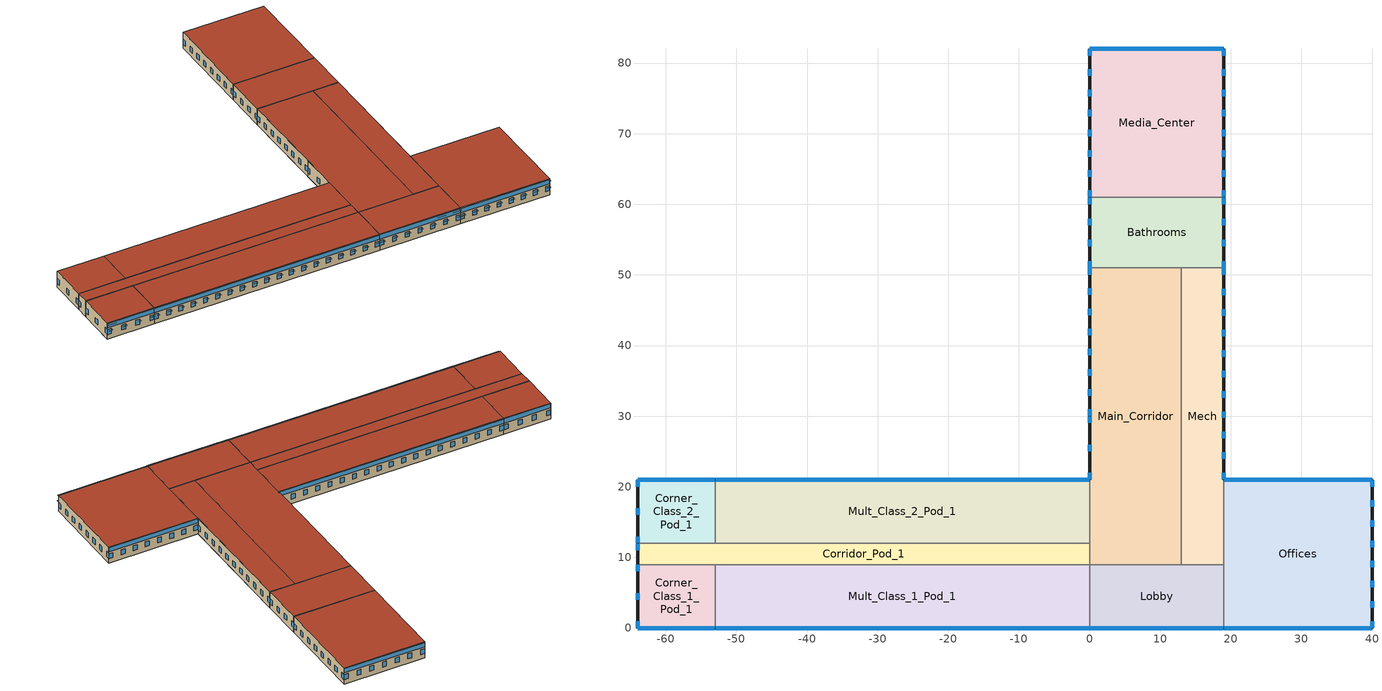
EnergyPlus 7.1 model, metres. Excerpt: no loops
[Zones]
Corner_Class_1_Pod_1
 floor ground (ASHRAE 90.1-1999_Table B-2_Unheated_Ext-slab): -64,9 -53,9 -53,0 -64,0 z0
 wall outside (Steel-Framed_R-13_Ext-wall): -64,9 -64,0 -53,0 z0:4
 wall to Mult_Class_1_Pod_1 (Standard_Int-Wall): -53,0 -53,9 z0:4
 wall to Corridor_Pod_1 (Standard_Int-Wall): -53,9 -64,9 z0:4
 window (std_window_UValue_3.237_SHGC_0.390_VT_0.495): -63.95,0 -63.04,0 / -60.62,0 -59.71,0 / -57.29,0 -56.38,0 / -53.96,0 -53.05,0 z1.1:2.32
 window (daylight_window_UValue_3.237_SHGC_0.390_VT_0.495): -63.95,0 -53.05,0 z2.79:3.8
 window (std_window_UValue_3.237_SHGC_0.390_VT_0.495_west): -64,8.95 -64,8.04 / -64,4.96 -64,4.04 / -64,0.96 -64,0.05 z1.1:2.32
 roof outside (IEAD_R-15 ci_Roof): -64,0 -53,0 -53,9 -64,9 z4
Mult_Class_1_Pod_1
 floor ground (ASHRAE 90.1-1999_Table B-2_Unheated_Ext-slab): -53,9 0,9 0,0 -53,0 z0
 wall outside (Steel-Framed_R-13_Ext-wall): -53,0 0,0 z0:4
 wall to Lobby (Standard_Int-Wall): 0,0 0,9 z0:4
 wall to Corridor_Pod_1 (Standard_Int-Wall): 0,9 -53,9 z0:4
 window (std_window_UValue_3.237_SHGC_0.390_VT_0.495): -52.95,0 -52.04,0 / -50.06,0 -49.15,0 / -47.17,0 -46.26,0 / -44.29,0 -43.37,0 / -41.4,0 -40.48,0 / -38.51,0 -37.6,0 / -35.62,0 -34.71,0 / -32.73,0 -31.82,0 / -29.85,0 -28.93,0 / -26.96,0 -26.04,0 / -24.07,0 -23.15,0 / -21.18,0 -20.27,0 / -18.29,0 -17.38,0 / -15.4,0 -14.49,0 / -12.52,0 -11.6,0 / -9.63,0 -8.71,0 / -6.74,0 -5.83,0 / -3.85,0 -2.94,0 / -0.96,0 -0.05,0 z1.1:2.32
 window (daylight_window_UValue_3.237_SHGC_0.390_VT_0.495): -52.95,0 -0.05,0 z2.8:3.8
 roof outside (IEAD_R-15 ci_Roof): -53,0 0,0 0,9 -53,9 z4
Corridor_Pod_1
 floor ground (ASHRAE 90.1-1999_Table B-2_Unheated_Ext-slab): -64,12 0,12 0,9 -64,9 z0
 wall outside (Steel-Framed_R-13_Ext-wall): -64,12 -64,9 z0:4
 wall to Main_Corridor (Standard_Int-Wall): 0,9 0,12 z0:4
 wall to Mult_Class_2_Pod_1 (Standard_Int-Wall): 0,12 -53,12 z0:4
 wall to Corner_Class_2_Pod_1 (Standard_Int-Wall): -53,12 -64,12 z0:4
 window (std_window_UValue_3.237_SHGC_0.390_VT_0.495_west): -64,11.95 -64,11.04 z1.1:2.32
 roof outside (IEAD_R-15 ci_Roof): -64,9 0,9 0,12 -64,12 z4
Corner_Class_2_Pod_1
 floor ground (ASHRAE 90.1-1999_Table B-2_Unheated_Ext-slab): -64,21 -53,21 -53,12 -64,12 z0
 wall outside (Steel-Framed_R-13_Ext-wall): -53,21 -64,21 -64,12 z0:4
 wall to Mult_Class_2_Pod_1 (Standard_Int-Wall): -53,12 -53,21 z0:4
 window (std_window_UValue_3.237_SHGC_0.490_VT_0.622): -53.05,21 -53.96,21 / -56.38,21 -57.29,21 / -59.71,21 -60.62,21 / -63.04,21 -63.95,21 z1.1:2.32
 window (daylight_window_UValue_3.237_SHGC_0.490_VT_0.622): -53.05,21 -63.95,21 z2.79:3.8
 window (std_window_UValue_3.237_SHGC_0.390_VT_0.495_west): -64,20.95 -64,20.04 / -64,16.96 -64,16.04 / -64,12.96 -64,12.05 z1.1:2.32
 roof outside (IEAD_R-15 ci_Roof): -64,12 -53,12 -53,21 -64,21 z4
Mult_Class_2_Pod_1
 floor ground (ASHRAE 90.1-1999_Table B-2_Unheated_Ext-slab): -53,21 0,21 0,12 -53,12 z0
 wall outside (Steel-Framed_R-13_Ext-wall): 0,21 -53,21 z0:4
 wall to Main_Corridor (Standard_Int-Wall): 0,12 0,21 z0:4
 window (std_window_UValue_3.237_SHGC_0.490_VT_0.622): -0.05,21 -0.96,21 / -2.94,21 -3.85,21 / -5.83,21 -6.74,21 / -8.71,21 -9.63,21 / -11.6,21 -12.52,21 / -14.49,21 -15.4,21 / -17.38,21 -18.29,21 / -20.27,21 -21.18,21 / -23.15,21 -24.07,21 / -26.04,21 -26.96,21 / -28.93,21 -29.85,21 / -31.82,21 -32.73,21 / -34.71,21 -35.62,21 / -37.6,21 -38.51,21 / -40.48,21 -41.4,21 / -43.37,21 -44.29,21 / -46.26,21 -47.17,21 / -49.15,21 -50.06,21 / -52.04,21 -52.95,21 z1.1:2.32
 window (daylight_window_UValue_3.237_SHGC_0.490_VT_0.622): -0.05,21 -52.95,21 z2.8:3.8
 roof outside (IEAD_R-15 ci_Roof): -53,12 0,12 0,21 -53,21 z4
Main_Corridor
 floor ground (ASHRAE 90.1-1999_Table B-2_Unheated_Ext-slab): 0,51 13,51 13,9 0,9 z0
 wall outside (Steel-Framed_R-13_Ext-wall): 0,51 0,30 0,21 z0:4
 wall to Lobby (Standard_Int-Wall): 0,9 13,9 z0:4
 wall to Mech (Standard_Int-Wall): 13,9 13,51 z0:4
 wall to Bathrooms (Standard_Int-Wall): 13,51 0,51 z0:4
 window (std_window_UValue_3.237_SHGC_0.390_VT_0.495_west): 0,50.95 0,50.04 / 0,48.09 0,47.18 / 0,45.24 0,44.33 / 0,42.38 0,41.47 / 0,39.53 0,38.62 / 0,36.67 0,35.76 / 0,33.82 0,32.91 / 0,30.96 0,30.05 / 0,29.95 0,29.04 / 0,25.96 0,25.04 / 0,21.96 0,21.05 z1.1:2.32
 roof outside (IEAD_R-15 ci_Roof): 0,9 13,9 13,51 0,51 z4
Lobby
 floor ground (ASHRAE 90.1-1999_Table B-2_Unheated_Ext-slab): 0,9 19,9 19,0 0,0 z0
 wall outside (Steel-Framed_R-13_Ext-wall): 0,0 19,0 z0:4
 wall to Offices (Standard_Int-Wall): 19,0 19,9 z0:4
 wall to Mech (Standard_Int-Wall): 19,9 13,9 z0:4
 window (std_window_UValue_3.237_SHGC_0.390_VT_0.495): 0.05,0 0.96,0 / 3.05,0 3.96,0 / 6.05,0 6.96,0 / 9.04,0 9.96,0 / 12.04,0 12.95,0 / 15.04,0 15.95,0 / 18.04,0 18.95,0 z1.1:2.32
 window (daylight_window_UValue_3.237_SHGC_0.390_VT_0.495): 0.05,0 18.95,0 z2.79:3.8
 roof outside (IEAD_R-15 ci_Roof): 0,0 19,0 19,9 0,9 z4
Mech
 floor ground (ASHRAE 90.1-1999_Table B-2_Unheated_Ext-slab): 13,51 19,51 19,9 13,9 z0
 wall outside (Steel-Framed_R-13_Ext-wall): 19,21 19,51 z0:4
 wall to Offices (Standard_Int-Wall): 19,9 19,21 z0:4
 wall to Bathrooms (Standard_Int-Wall): 19,51 13,51 z0:4
 window (std_window_UValue_3.237_SHGC_0.390_VT_0.495_east): 19,21.05 19,21.96 / 19,23.95 19,24.86 / 19,26.85 19,27.76 / 19,29.75 19,30.66 / 19,32.64 19,33.56 / 19,35.54 19,36.46 / 19,38.44 19,39.36 / 19,41.34 19,42.25 / 19,44.24 19,45.15 / 19,47.14 19,48.05 / 19,50.04 19,50.95 z1.1:2.32
 roof outside (IEAD_R-15 ci_Roof): 13,9 19,9 19,51 13,51 z4
Bathrooms
 floor ground (ASHRAE 90.1-1999_Table B-2_Unheated_Ext-slab): 0,61 19,61 19,51 0,51 z0
 wall outside (Steel-Framed_R-13_Ext-wall): 19,51 19,61 / 0,61 0,51 z0:4
 wall to Media_Center (Standard_Int-Wall): 19,61 0,61 z0:4
 window (std_window_UValue_3.237_SHGC_0.390_VT_0.495_east): 19,51.05 19,51.96 / 19,54.05 19,54.96 / 19,57.04 19,57.95 / 19,60.04 19,60.95 z1.1:2.32
 window (std_window_UValue_3.237_SHGC_0.390_VT_0.495_west): 0,60.95 0,60.04 / 0,57.95 0,57.04 / 0,54.96 0,54.05 / 0,51.96 0,51.05 z1.1:2.32
 roof outside (IEAD_R-15 ci_Roof): 0,51 19,51 19,61 0,61 z4
Offices
 floor ground (ASHRAE 90.1-1999_Table B-2_Unheated_Ext-slab): 19,21 40,21 40,0 19,0 z0
 wall outside (Steel-Framed_R-13_Ext-wall): 19,0 40,0 40,21 19,21 z0:4
 window (std_window_UValue_3.237_SHGC_0.390_VT_0.495): 19.05,0 19.96,0 / 21.91,0 22.82,0 / 24.76,0 25.67,0 / 27.62,0 28.53,0 / 30.47,0 31.38,0 / 33.33,0 34.24,0 / 36.18,0 37.09,0 / 39.04,0 39.95,0 z1.1:2.32
 window (daylight_window_UValue_3.237_SHGC_0.390_VT_0.495): 19.05,0 39.95,0 z2.8:3.8
 window (std_window_UValue_3.237_SHGC_0.390_VT_0.495_east): 40,0.05 40,0.96 / 40,2.91 40,3.82 / 40,5.76 40,6.67 / 40,8.62 40,9.53 / 40,11.47 40,12.38 / 40,14.33 40,15.24 / 40,17.18 40,18.09 / 40,20.04 40,20.95 z1.1:2.32
 window (std_window_UValue_3.237_SHGC_0.490_VT_0.622): 39.95,21 39.04,21 / 37.09,21 36.18,21 / 34.24,21 33.33,21 / 31.38,21 30.47,21 / 28.53,21 27.62,21 / 25.67,21 24.76,21 / 22.82,21 21.91,21 / 19.96,21 19.05,21 z1.1:2.32
 window (daylight_window_UValue_3.237_SHGC_0.490_VT_0.622): 39.95,21 19.05,21 z2.8:3.8
 roof outside (IEAD_R-15 ci_Roof): 19,0 40,0 40,21 19,21 z4
Media_Center
 floor ground (ASHRAE 90.1-1999_Table B-2_Unheated_Ext-slab): 0,82 19,82 19,61 0,61 z0
 wall outside (Steel-Framed_R-13_Ext-wall): 19,61 19,82 0,82 0,61 z0:4
 window (std_window_UValue_3.237_SHGC_0.390_VT_0.495_east): 19,61.05 19,61.96 / 19,63.91 19,64.82 / 19,66.76 19,67.67 / 19,69.62 19,70.53 / 19,72.47 19,73.38 / 19,75.33 19,76.24 / 19,78.18 19,79.09 / 19,81.04 19,81.95 z1.1:2.32
 window (std_window_UValue_3.237_SHGC_0.490_VT_0.622): 18.95,82 18.04,82 / 15.95,82 15.04,82 / 12.95,82 12.04,82 / 9.96,82 9.04,82 / 6.96,82 6.05,82 / 3.96,82 3.05,82 / 0.96,82 0.05,82 z1.1:2.32
 window (daylight_window_UValue_3.237_SHGC_0.490_VT_0.622): 18.95,82 0.05,82 z2.79:3.8
 window (std_window_UValue_3.237_SHGC_0.390_VT_0.495_west): 0,81.95 0,81.04 / 0,79.09 0,78.18 / 0,76.24 0,75.33 / 0,73.38 0,72.47 / 0,70.53 0,69.62 / 0,67.67 0,66.76 / 0,64.82 0,63.91 / 0,61.96 0,61.05 z1.1:2.32
 roof outside (IEAD_R-15 ci_Roof): 0,61 19,61 19,82 0,82 z4
shading: -63.95,-0.61 -63.95,0 -63.04,0 -63.04,-0.61 z2.32; -60.62,-0.61 -60.62,0 -59.71,0 -59.71,-0.61 z2.32; -57.29,-0.61 -57.29,0 -56.38,0 -56.38,-0.61 z2.32; -53.96,-0.61 -53.96,0 -53.05,0 -53.05,-0.61 z2.32; -63.95,-0.5 -63.95,0 -53.05,0 -53.05,-0.5 z3.8; -52.95,-0.61 -52.95,0 -52.04,0 -52.04,-0.61 z2.32; -50.06,-0.61 -50.06,0 -49.15,0 -49.15,-0.61 z2.32; -47.17,-0.61 -47.17,0 -46.26,0 -46.26,-0.61 z2.32; -44.29,-0.61 -44.29,0 -43.37,0 -43.37,-0.61 z2.32; -41.4,-0.61 -41.4,0 -40.48,0 -40.48,-0.61 z2.32; -38.51,-0.61 -38.51,0 -37.6,0 -37.6,-0.61 z2.32; -35.62,-0.61 -35.62,0 -34.71,0 -34.71,-0.61 z2.32; -32.73,-0.61 -32.73,0 -31.82,0 -31.82,-0.61 z2.32; -29.85,-0.61 -29.85,0 -28.93,0 -28.93,-0.61 z2.32; -26.96,-0.61 -26.96,0 -26.04,0 -26.04,-0.61 z2.32; -24.07,-0.61 -24.07,0 -23.15,0 -23.15,-0.61 z2.32; -21.18,-0.61 -21.18,0 -20.27,0 -20.27,-0.61 z2.32; -18.29,-0.61 -18.29,0 -17.38,0 -17.38,-0.61 z2.32; -15.4,-0.61 -15.4,0 -14.49,0 -14.49,-0.61 z2.32; -12.52,-0.61 -12.52,0 -11.6,0 -11.6,-0.61 z2.32; -9.63,-0.61 -9.63,0 -8.71,0 -8.71,-0.61 z2.32; -6.74,-0.61 -6.74,0 -5.83,0 -5.83,-0.61 z2.32; -3.85,-0.61 -3.85,0 -2.94,0 -2.94,-0.61 z2.32; -0.96,-0.61 -0.96,0 -0.05,0 -0.05,-0.61 z2.32; -52.95,-0.5 -52.95,0 -0.05,0 -0.05,-0.5 z3.8; 0.05,-0.61 0.05,0 0.96,0 0.96,-0.61 z2.32; 3.05,-0.61 3.05,0 3.96,0 3.96,-0.61 z2.32; 6.05,-0.61 6.05,0 6.96,0 6.96,-0.61 z2.32; 9.04,-0.61 9.04,0 9.96,0 9.96,-0.61 z2.32; 12.04,-0.61 12.04,0 12.95,0 12.95,-0.61 z2.32; 15.04,-0.61 15.04,0 15.95,0 15.95,-0.61 z2.32; 18.04,-0.61 18.04,0 18.95,0 18.95,-0.61 z2.32; 0.05,-0.5 0.05,0 18.95,0 18.95,-0.5 z3.8; 19.05,-0.61 19.05,0 19.96,0 19.96,-0.61 z2.32; 21.91,-0.61 21.91,0 22.82,0 22.82,-0.61 z2.32; 24.76,-0.61 24.76,0 25.67,0 25.67,-0.61 z2.32; 27.62,-0.61 27.62,0 28.53,0 28.53,-0.61 z2.32; 30.47,-0.61 30.47,0 31.38,0 31.38,-0.61 z2.32; 33.33,-0.61 33.33,0 34.24,0 34.24,-0.61 z2.32; 36.18,-0.61 36.18,0 37.09,0 37.09,-0.61 z2.32; 39.04,-0.61 39.04,0 39.95,0 39.95,-0.61 z2.32; 19.05,-0.5 19.05,0 39.95,0 39.95,-0.5 z3.8
[Building]
Primary School Low-Energy Dual Duct and Fan Coil: North Axis {deg}=0; Terrain=City; Loads Convergence Tolerance Value=0.04; Temperature Convergence Tolerance Value {deltaC}=0.2; Solar Distribution=FullExterior; Maximum Number of Warmup Days=25; Minimum Number of Warmup Days=6
[Site:Location]
USA IL-CHICAGO-OHARE: Latitude {deg}=41.77; Longitude {deg}=-87.75; Time Zone {hr}=-6; Elevation {m}=190
[Site:GroundTemperature:BuildingSurface]
19.527, 19.502, 19.536, 19.598, 20.002, 21.64, 22.225, 22.375, 21.449, 20.121, 19.802, 19.633
[Site:WaterMainsTemperature]
Calculation Method=CORRELATION; Annual Average Outdoor Air Temperature {C}=9.69; Maximum Difference In Monthly Average Outdoor Air Temperatures {deltaC}=28.1
[SizingPeriod:DesignDay] Day of Month=21; Humidity Condition Type=Wetbulb; Barometric Pressure {Pa}=99063; Rain Indicator=No; Snow Indicator=No; Daylight Saving Time Indicator=No; Solar Model Indicator=ASHRAEClearSky
Name | Month | Day Type | Maximum Dry-Bulb Temperature {C} | Daily Dry-Bulb Temperature Range {deltaC} | Wetbulb or DewPoint at Maximum Dry-Bulb {C} | Wind Speed {m/s} | Wind Direction {deg} | Sky Clearness
CHICAGO Ann Htg 99.6% Condns DB | 1 | WinterDesignDay | -20.6 | 0 | -20.6 | 4.9 | 270 | 0
CHICAGO Ann Clg .4% Condns DB=>MWB | 7 | SummerDesignDay | 33.2 | 10.7 | 23.8 | 5.3 | 230 | 1
CHICAGO Ann Clg .4% Condns WB=>MDB | 7 | SummerDesignDay | 31.2 | 10.7 | 25.5 | 5.3 | 230 | 1
[WindowMaterial:SimpleGlazingSystem] U-Factor {W/m2-K}=3.237
Name | Solar Heat Gain Coefficient | Visible Transmittance
SOUTH; EAST; WEST | 0.39 | 0.495
NORTH | 0.49 | 0.622
[Material] Thermal Absorptance=0.9
Name | Roughness | Thickness {m} | Conductivity {W/m-K} | Density {kg/m3} | Specific Heat {J/kg-K} | Solar Absorptance | Visible Absorptance
Roof Membrane | VeryRough | 0.0095 | 0.16 | 1121.29 | 1460 | 0.7 | 0.7
Roof Insulation | MediumRough | 0.125 | 0.049 | 265 | 836.8 | 0.7 | 0.7
Metal Decking | MediumSmooth | 0.0015 | 45.006 | 7680 | 418.4 | 0.7 | 0.3
GP01 1/2 GYPSUM | Smooth | 0.0127 | 0.16 | 800 | 1090 | 0.7 | 0.5
Wall Insulation [1] | MediumRough | 0.0373 | 0.045 | 265 | 836.8 | 0.7 | 0.7
1/2IN Gypsum | Smooth | 0.0127 | 0.16 | 784.9 | 830 | 0.92 | 0.92
MAT-CC05 8 HW CONCRETE | Rough | 0.2032 | 1.311 | 2240 | 836.8 | 0.7 | 0.7
Std Wood 6inch | MediumSmooth | 0.15 | 0.12 | 540 | 1210 | 0.7 | 0.7
[Material:NoMass] Thermal Absorptance=0.9; Solar Absorptance=0.7
Name | Roughness | Thermal Resistance {m2-K/W} | Visible Absorptance
MAT-SHEATH | Rough | 0.3626 | 0.7
CP02 CARPET PAD | VeryRough | 0.2165 | 0.8
[Construction]
InteriorFurnishings: Std Wood 6inch
std_window_UValue_3.237_SHGC_0.390_VT_0.495; daylight_window_UValue_3.237_SHGC_0.390_VT_0.495: SOUTH
std_window_UValue_3.237_SHGC_0.390_VT_0.495_east: EAST
std_window_UValue_3.237_SHGC_0.490_VT_0.622; daylight_window_UValue_3.237_SHGC_0.490_VT_0.622: NORTH
std_window_UValue_3.237_SHGC_0.390_VT_0.495_west: WEST
IEAD_R-15 ci_Roof: Roof Membrane, Roof Insulation, Metal Decking
Standard_Int-Wall: GP01 1/2 GYPSUM, GP01 1/2 GYPSUM
Steel-Framed_R-13_Ext-wall: MAT-SHEATH, Wall Insulation [1], 1/2IN Gypsum
ASHRAE 90.1-1999_Table B-2_Unheated_Ext-slab: MAT-CC05 8 HW CONCRETE, CP02 CARPET PAD
[Zone] Type=1; Multiplier=1; Ceiling Height {m}=4; Floor Area {m2}=autocalculate; Part of Total Floor Area=Yes
Name | Volume {m3}
Corner_Class_1_Pod_1; Corner_Class_2_Pod_1 | 396
Mult_Class_1_Pod_1; Mult_Class_2_Pod_1 | 1908
Corridor_Pod_1 | 768
Main_Corridor | 2184
Lobby | 684
Mech | 1008
Bathrooms | 760
Offices | 1764
Media_Center | 1596
[InternalMass] Construction=InteriorFurnishings
Name | Zone | Surface Area {m2}
Corner_Class_1_Pod_1 Internal Mass | Corner_Class_1_Pod_1 | 198
Mult_Class_1_Pod_1 Internal Mass | Mult_Class_1_Pod_1 | 954
Corridor_Pod_1 Internal Mass | Corridor_Pod_1 | 384
Corner_Class_2_Pod_1 Internal Mass | Corner_Class_2_Pod_1 | 198
Mult_Class_2_Pod_1 Internal Mass | Mult_Class_2_Pod_1 | 954
Main_Corridor Internal Mass | Main_Corridor | 1092
Lobby Internal Mass | Lobby | 342
Mech Internal Mass | Mech | 504
Bathrooms Internal Mass | Bathrooms | 380
Offices Internal Mass | Offices | 882
Media_Center Internal Mass | Media_Center | 798
[ZoneInfiltration:DesignFlowRate] Schedule=INFIL_SCH; Design Flow Rate Calculation Method=Flow/ExteriorWallArea; Flow per Exterior Surface Area {m3/s-m2}=0.000302; Constant Term Coefficient=1; Temperature Term Coefficient=0; Velocity Term Coefficient=0; Velocity Squared Term Coefficient=0
Name | Zone or ZoneList
Corner_Class_1_Pod_1_Infiltration | Corner_Class_1_Pod_1
Mult_Class_1_Pod_1_Infiltration | Mult_Class_1_Pod_1
Corridor_Pod_1_Infiltration | Corridor_Pod_1
Corner_Class_2_Pod_1_Infiltration | Corner_Class_2_Pod_1
Mult_Class_2_Pod_1_Infiltration | Mult_Class_2_Pod_1
Main_Corridor_Infiltration | Main_Corridor
Lobby_Infiltration | Lobby
Mech_Infiltration | Mech
Bathrooms_Infiltration | Bathrooms
Offices_Infiltration | Offices
Media_Center_Infiltration | Media_Center
[People] Number of People Calculation Method=People; Fraction Radiant=0.3; Sensible Heat Fraction=AUTOCALCULATE; Activity Level Schedule=ACTIVITY_SCH; Carbon Dioxide Generation Rate {m3/s-W}=3.82E-8; Enable ASHRAE 55 Comfort Warnings=No; Mean Radiant Temperature Calculation Type=ZoneAveraged; Work Efficiency Schedule=WORK_EFF_SCH; Clothing Insulation Schedule=CLOTHING_SCH; Air Velocity Schedule=AIR_VELO_SCH; Thermal Comfort Model 1 Type=FANGER
Name | Zone or ZoneList | Number of People Schedule | Number of People
Corner_Class_1_Pod_1 People | Corner_Class_1_Pod_1 | Bldg_Occ_Sch | 34.65
Mult_Class_1_Pod_1 People | Mult_Class_1_Pod_1 | Bldg_Occ_Sch | 166.95
Corner_Class_2_Pod_1 People | Corner_Class_2_Pod_1 | Bldg_Occ_Sch | 34.65
Mult_Class_2_Pod_1 People | Mult_Class_2_Pod_1 | Bldg_Occ_Sch | 166.95
Offices People | Offices | Off_Occ_Sch | 22.05
Media_Center People | Media_Center | Lib_Occ_Sch | 99.75
[Lights] Schedule=Bldg_Light_Sch; Design Level Calculation Method=LightingLevel; Return Air Fraction=0; Fraction Radiant=0.37; Fraction Visible=0.2; Fraction Replaceable=1; Return Air Fraction Calculated from Plenum Temperature=No
Name | Zone or ZoneList | Lighting Level {W}
Corner_Class_1_Pod_1_Lights | Corner_Class_1_Pod_1 | 852.39
Mult_Class_1_Pod_1_Lights | Mult_Class_1_Pod_1 | 4106.97
Corridor_Pod_1_Lights | Corridor_Pod_1 | 827.52
Corner_Class_2_Pod_1_Lights | Corner_Class_2_Pod_1 | 852.39
Mult_Class_2_Pod_1_Lights | Mult_Class_2_Pod_1 | 4106.97
Main_Corridor_Lights | Main_Corridor | 2353.26
Lobby_Lights | Lobby | 1287.63
Mech_Lights | Mech | 1086.12
Bathrooms_Lights | Bathrooms | 1022.2
Offices_Lights | Offices | 2848.86
Media_Center_Lights | Media_Center | 3435.39
[ElectricEquipment] Schedule=Bldg_Equip_Sch; Design Level Calculation Method=EquipmentLevel; Fraction Latent=0; Fraction Radiant=0.5; Fraction Lost=0
Name | Zone or ZoneList | Design Level {W}
Corner_Class_1_Pod_1_PlugMisc_Equip | Corner_Class_1_Pod_1 | 894.96
Mult_Class_1_Pod_1_PlugMisc_Equip | Mult_Class_1_Pod_1 | 4312.08
Corner_Class_2_Pod_1_PlugMisc_Equip | Corner_Class_2_Pod_1 | 894.96
Mult_Class_2_Pod_1_PlugMisc_Equip | Mult_Class_2_Pod_1 | 4312.08
Offices_PlugMisc_Equip | Offices | 1424.43
Media_Center_PlugMisc_Equip | Media_Center | 1288.77
[Exterior:Lights]
Exterior Facade Lighting: Schedule=Ext_Light_Sch; Design Level {W}=2218.8; Control Option=AstronomicalClock
[Schedule:Compact]
Bldg_Light_Sch: Through: 6/30, For: Weekdays, Until: 06:00, 0.2, Until: 07:00, 0.4, Until: 16:00, 0.9, Until: 19:00, 0.7, Until: 21:00, 0.5, Until: 24:00, 0.2, For: SummerDesignDay, Until: 24:00, 1, For: WinterDesignDay, Until: 24:00, 0, For: AllOtherDays, Until: 24:00, 0.2, Through: 9/1, For: Weekdays, Until: 08:00, 0.2, Until: 14:00, 0.5, Until: 24:00, 0.2, For: SummerDesignDay, Until: 24:00, 1, For: WinterDesignDay, Until: 24:00, 0, For: AllOtherDays, Until: 24:00, 0.2, Through: 12/31, For: Weekdays, Until: 06:00, 0.2, Until: 07:00, 0.4, Until: 16:00, 0.9, Until: 19:00, 0.7, Until: 21:00, 0.5, Until: 24:00, 0.2, For: SummerDesignDay, Until: 24:00, 1, For: WinterDesignDay, Until: 24:00, 0, For: AllOtherDays, Until: 24:00, 0.2
Bldg_Occ_Sch: Through: 6/30, For: Weekdays, Until: 08:00, 0, Until: 11:00, 0.3, Until: 13:00, 0.2, Until: 15:00, 0.3, Until: 17:00, 0.05, Until: 24:00, 0, For: SummerDesignDay, Until: 24:00, 1, For: AllOtherDays, Until: 24:00, 0, Through: 9/1, For: Weekdays, Until: 09:00, 0, Until: 13:00, 0.05, Until: 24:00, 0, For: SummerDesignDay, Until: 24:00, 1, For: AllOtherDays, Until: 24:00, 0, Through: 12/31, For: Weekdays, Until: 08:00, 0, Until: 11:00, 0.3, Until: 13:00, 0.2, Until: 15:00, 0.3, Until: 17:00, 0.05, Until: 24:00, 0, For: SummerDesignDay, Until: 24:00, 1, For: AllOtherDays, Until: 24:00, 0
Off_Occ_Sch: Through: 6/30, For: Weekdays, Until: 08:00, 0, Until: 17:00, 0.75, Until: 24:00, 0, For: SummerDesignDay, Until: 24:00, 1, For: AllOtherDays, Until: 24:00, 0, Through: 9/1, For: Weekdays, Until: 09:00, 0, Until: 13:00, 0.25, Until: 24:00, 0, For: SummerDesignDay, Until: 24:00, 1, For: AllOtherDays, Until: 24:00, 0, Through: 12/31, For: Weekdays, Until: 08:00, 0, Until: 17:00, 0.75, Until: 24:00, 0, For: SummerDesignDay, Until: 24:00, 1, For: AllOtherDays, Until: 24:00, 0
Lib_Occ_Sch: Through: 6/30, For: Weekdays, Until: 08:00, 0, Until: 09:00, 0.3, Until: 11:00, 0.6, Until: 13:00, 0.3, Until: 15:00, 0.6, Until: 17:00, 0.3, Until: 24:00, 0, For: SummerDesignDay, Until: 24:00, 1, For: AllOtherDays, Until: 24:00, 0, Through: 9/1, For: AllDays, Until: 24:00, 0, Through: 12/31, For: Weekdays, Until: 08:00, 0, Until: 09:00, 0.3, Until: 11:00, 0.6, Until: 13:00, 0.3, Until: 15:00, 0.6, Until: 17:00, 0.3, Until: 24:00, 0, For: SummerDesignDay, Until: 24:00, 1, For: AllOtherDays, Until: 24:00, 0
Infil_Sch: Through: 6/30, For: WinterDesignDay SummerDesignDay, Until: 24:00, 1, For: Weekdays, Until: 06:00, 0.5, Until: 18:00, 1, Until: 24:00, 0.5, For: AllOtherDays, Until: 24:00, 0.5, Through: 9/1, For: WinterDesignDay SummerDesignDay, Until: 24:00, 1, For: Weekdays, Until: 08:00, 0.5, Until: 13:00, 1, Until: 24:00, 0.5, For: AllOtherDays, Until: 24:00, 0.5, Through: 12/31, For: WinterDesignDay SummerDesignDay, Until: 24:00, 1, For: Weekdays, Until: 06:00, 0.5, Until: 18:00, 1, Until: 24:00, 0.5, For: AllOtherDays, Until: 24:00, 0.5
Work_Eff_Sch: Through: 12/31, For: AllDays, Until: 24:00, 0
Air_Velo_Sch: Through: 12/31, For: AllDays, Until: 24:00, 0.2
Clothing_Sch: Through: 04/30, For: AllDays, Until: 24:00, 1.1, Through: 09/30, For: AllDays, Until: 24:00, 0.6, Through: 12/31, For: AllDays, Until: 24:00, 1.1
Activity_Sch: Through: 12/31, For: AllDays, Until: 24:00, 120
Bldg_Equip_Sch: Through: 6/30, For: Weekdays SummerDesignDay, Until: 08:00, 0.15, Until: 15:00, 0.6, Until: 24:00, 0.15, For: WinterDesignDay, Until: 24:00, 0, For: AllOtherDays, Until: 24:00, 0.15, Through: 9/1, For: Weekdays SummerDesignDay, Until: 09:00, 0.15, Until: 13:00, 0.6, Until: 24:00, 0.15, For: WinterDesignDay, Until: 24:00, 0, For: AllOtherDays, Until: 24:00, 0.15, Through: 12/31, For: Weekdays SummerDesignDay, Until: 08:00, 0.15, Until: 15:00, 0.6, Until: 24:00, 0.15, For: WinterDesignDay, Until: 24:00, 0, For: AllOtherDays, Until: 24:00, 0.15
Ext_Light_Sch: Through: 12/31, For: AllDays, Until: 06:00, 0.25, Until: 24:00, 1
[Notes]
DOASDualDuctSchool.idf
Description:  One story, small energy-efficient primary school, 11 zones, in chicago
one "Pod" of Classrooms and general purpose office, corridors, media center etc.
Model is a smaller version of the models developed for K-12 50% savings Advanced Energy Design Guide
Form:         Area = 3,343 m2 ; Number of Stories = 1; Shape = "T",
Main corridor, common zones and with only one wing for class rooms for smaller example file
Envelope:     Envelope thermal properties are for low energy.
Opaque constructions: steel frame walls; built-up flat roof (insulation above deck); slab-on-grade floor
Windows: window-to-wall ratio = 24%,
Infiltration = 0.4 cfm/ft2 above grade wall area at 0.3 in wc (75 Pa) adjusted to 0.016 in wc (4 Pa).
25% of full value when ventilation system on.
HVAC:         Air-cooled chiller, boiler, with four pipe fan coil units in classroom pod of building;
There are two central VAV air handlers. one serves the Pod of classrooms using one side of the dual duct dedicated outdoor air system (DOAS).
The second is a dual duct VAV air handler with one DOAS supply deck and a second recirculated cooling deck with baseboard heating.
Exhaust:      Restroom zone has exhaustfan = 0.39 m3/s;
Refrigeration: None
Elevators:    None
Int. gains:   W/m2         lights       elec plug
Media Center  8.61         3.23
Detached Shading:               overhangs over south facing windows
Daylight:                       None
Natural Ventilation:            None
Zonal Equipment:                Fan Coil Units
Air Primary Loops:              2 air handlers.  One VAV DOAS serving classrooms. One Dual Duct DOAS serving common zones
Plant Loops:                    3 plant loops:  Service Water Heating, Heating Hot Water, Cooling chilled water
System Equipment Autosize:      Yes
Purchased Cooling:              None
Purchased Heating:              None
Coils:                          Coil:Cooling:Water:DetailedGeometry;
Coil:Cooling:Water; Coil:Heating:Water
Pumps:                          Yes
Boilers:                        Boiler:HotWater (gas-fired)
Chillers:                       Chiller:Electric:EIR (air-cooled)
Start SimMetaData
WeatherFileName=USA_IL_Chicago-OHare_TMY2.epw
End SimMetaData
Number of Zones: 11
